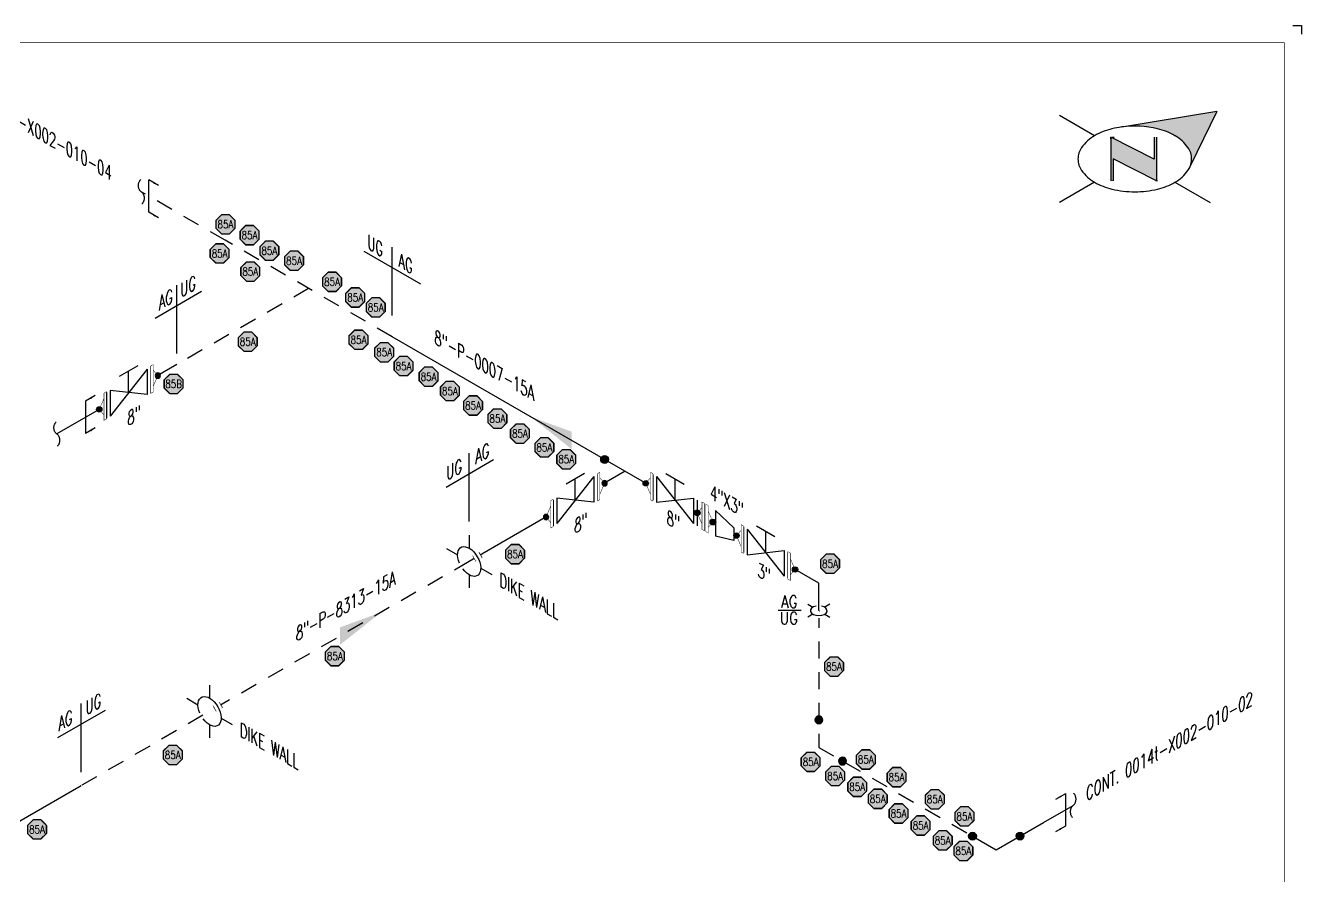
# Model space of a CAD drawing. Header units: inches. Extents: x 0.1 to 17.4, y 0.1 to 11.4.
# Drawn here: x 8.03 to 17.38, y 5.15 to 11.37 of the extents above; entities that cross this region are included whole.
import ezdxf
from ezdxf.enums import TextEntityAlignment as Align

# ---------------------------------------------------------------- set-up
doc = ezdxf.new("R2010")
doc.units = ezdxf.units.IN
doc.header["$MEASUREMENT"] = 0
doc.linetypes.add('HIDDEN2', pattern=[0.1875, 0.125, -0.0625])
for name, color, linetype in [('3', 1, 'Continuous'), ('BORDER', 3, 'Continuous'), ('COMP', 1, 'Continuous'), ('Continuation', 7, 'Continuous'), ('DL', 20, 'Continuous'), ('FITTINGS', 4, 'Continuous'), ('FLOW', 1, 'Continuous'), ('PART_PCML', 7, 'Continuous'), ('PIPE-ANNO', 150, 'HIDDEN2'), ('TEXT', 7, 'Continuous'), ('UNAS.PIPE', 251, 'Continuous'), ('WELD POINTS', 41, 'Continuous'), ('Welds', 7, 'Continuous')]:
    doc.layers.add(name, color=color, linetype=linetype)
doc.layers.add('PIPE', color=7, linetype='Continuous', lineweight=30)
doc.styles.add('PART_Standard', font='romans', dxfattribs={"width": 0.8, "height": 0.09})
doc.styles.add('Richmond', font='arial.ttf')
doc.styles.add('SIMPLEX', font='ROMANS')
doc.dimstyles.new('Richmond', dxfattribs={"dimtxt": 0.18, "dimasz": 0.18, "dimexe": 0.18, "dimexo": 0.0625, "dimgap": 0.09, "dimtad": 0, "dimtih": 1, "dimtoh": 1, "dimdec": 4, "dimzin": 0, "dimdsep": 46, "dimtxsty": 'Richmond', "dimcen": 0.09, "dimadec": 0, "dimazin": 0, "dimtfac": 1, "dimtdec": 4, "dimtofl": 0, "dimtmove": 0, "dimatfit": 3, "dimfxl": 1, "dimtolj": 1, "dimtzin": 0, "dimarcsym": 0})

# ---------------------------------------------------------------- blocks, each defined once
blk = doc.blocks.new('north2')
at = {"layer": 'BORDER'}
for points in [[(-0.706, -0.7673, -0.156851), (-0.679, -0.8512, -0.095667), (-0.6893, -0.9048), (-0.4945, -0.5044), (-1.1905, -0.6173, -0.092194), (-0.9281, -0.6306, -0.072341), (-0.8009, -0.6813, -0.106617)], [(-0.9381, -1.0109), (-0.9364, -1.0092), (-0.9364, -0.6907), (-0.9524, -0.6907), (-0.9524, -0.8533), (-1.2701, -0.6907), (-1.2701, -0.7067), (-1.2701, -1.0118), (-1.254, -1.0118), (-1.254, -0.8492)]]:
    blk.add_hatch(color=7, dxfattribs=at).paths.add_polyline_path(points)
at = {"layer": 'BORDER', "color": 7}
for p, q in [((-1.3895, -0.6813), (-1.6462, -0.5331)), ((-0.4945, -0.5044), (-1.1905, -0.6173)), ((-0.4945, -0.5044), (-0.6893, -0.9048)), ((-1.2701, -0.6907), (-1.2701, -1.0118)), ((-0.9524, -0.8533), (-1.2701, -0.6907)), ((-1.2701, -0.7067), (-1.2701, -0.6907)), ((-1.262, -0.6907), (-1.246, -0.6907)), ((-0.9524, -0.6907), (-0.9524, -0.8533)), ((-0.9364, -0.6907), (-0.9364, -1.0118)), ((-0.9364, -1.0118), (-1.254, -0.8492)), ((-1.254, -0.8492), (-1.254, -1.0118)), ((-1.3895, -1.0211), (-1.6462, -1.1694)), ((-1.2603, -1.0109), (-1.262, -1.0092)), ((-0.9283, -1.0118), (-0.9444, -1.0118)), ((-0.8009, -1.0211), (-0.5441, -1.1694))]:
    blk.add_line(p, q, dxfattribs=at)
for centre, radius, start, end in [((-1.1517, -1.0932), 0.4756, 103.44948, 120), ((-1.0952, -1.3294), 0.7185, 97.62035, 103.44948), ((-1.0952, -1.3294), 0.7185, 76.55052, 97.62035), ((-1.0387, -1.0932), 0.4756, 60, 76.55052), ((-1.2376, -0.9443), 0.3037, 120, 144.34287), ((-0.9527, -0.9443), 0.3037, 35.65713, 60), ((-1.3674, -0.8512), 0.144, 144.34287, 180), ((-0.823, -0.8512), 0.144, 360, 35.65713), ((-1.3674, -0.8512), 0.144, 180, 215.65713), ((-0.823, -0.8512), 0.144, 324.34287, 337.55468), ((-0.823, -0.8512), 0.144, 337.57958, 360), ((-1.2376, -0.7582), 0.3037, 215.65713, 240), ((-1.1517, -0.6093), 0.4756, 240, 256.55052), ((-1.0387, -0.6093), 0.4756, 283.44948, 300), ((-0.9527, -0.7582), 0.3037, 300, 324.34287), ((-1.0952, -0.373), 0.7185, 256.55052, 270), ((-1.0952, -0.373), 0.7185, 270, 283.44948)]:
    blk.add_arc(centre, radius, start, end, dxfattribs=at)
blk = doc.blocks.new('A$C6804a2e5')
blk.add_blockref('north2', (0, 0))
blk = doc.blocks.new('A$C860dd1f6')
at = {"layer": 'PIPE'}
blk.add_blockref('A$C6804a2e5', (0, 0), dxfattribs=at)
blk = doc.blocks.new('Border')
at = {"layer": 'BORDER', "const_width": 0.005}
blk.add_lwpolyline([(0.25, 0.25), (17.25, 0.25), (17.25, 11.25), (0.25, 11.25)], close=True, dxfattribs=at)
blk = doc.blocks.new('1_Cont_30')
at = {"layer": 'Continuation', "style": 'PART_Standard', "oblique": 30, "width": 0.8}
blk.add_attdef('CONT', (0, 0), '', height=0.09, rotation=30, dxfattribs=at)
blk = doc.blocks.new('3_VALVE_FLANGE_GATE_30')
at = {"color": 0, "linetype": 'ByBlock', "lineweight": -2}
blk.add_wipeout([(-0.1624, -0.1875), (-0.1353, -0.1719), (0, 0), (0.1353, -0.0156), (0.1624, 0), (0.1624, 0.1875), (0.1353, 0.1719), (0, 0), (-0.1353, 0.0156), (-0.1624, 0)], dxfattribs=at)
for p, q in [((0.0677, 0.1953), (-0.0677, 0.1172)), ((0.1624, 0.1875), (0.1624, 0)), ((0.1353, 0.1719), (-0.1353, -0.1719)), ((0, 0), (0, 0.1563)), ((0.1353, 0.1719), (0.1353, -0.0156)), ((-0.1624, 0), (-0.1624, -0.1875)), ((-0.1353, 0.0156), (-0.1353, -0.1719)), ((0.1353, -0.0156), (-0.1353, 0.0156))]:
    blk.add_line(p, q, dxfattribs=at)
blk = doc.blocks.new('AM9A04')
at = {"linetype": 'Continuous', "const_width": 0.01}
blk.add_lwpolyline([(0, -0.289), (0, 0.289), (-0.05, 0.318), (-0.05, -0.26)], close=True, dxfattribs=at)
at = {"const_width": 0.01}
blk.add_lwpolyline([(-0.05, -0.144), (-0.15, 0.087), (-0.05, 0.202)], dxfattribs=at)
blk = doc.blocks.new('A09')
at = {"layer": 'Welds'}
h = blk.add_hatch(color=256, dxfattribs=at)
h.dxf.hatch_style = 1
h.paths.add_polyline_path([(-0.03, 0, 1), (0.03, 0, 1)])
blk.add_circle((0, 0), 0.03, dxfattribs=at)
blk = doc.blocks.new('*U52')
blk.add_wipeout([(0.052, -0.03), (0.0173, -0.07), (0.0173, -0.1101), (0, -0.1001), (0, 0.1001), (0.0173, 0.0901), (0.0173, 0.05)]).dxf.layer = 'COMP'
at = {"layer": '3', "xscale": 0.65, "yscale": 0.65, "zscale": 0.65}
blk.add_blockref('A09', (0.052, -0.03), dxfattribs=at)
at = {"layer": 'COMP', "xscale": 0.3466300616258731, "yscale": 0.3466300616258731, "zscale": 0.3466300616258731, "rotation": 180}
blk.add_blockref('AM9A04', (0, 0), dxfattribs=at)
blk = doc.blocks.new('1_Text_330')
at = {"layer": 'TEXT', "style": 'PART_Standard', "oblique": 330, "width": 0.8}
blk.add_attdef('3/4"', (0, 0), '', height=0.09, rotation=330, dxfattribs=at)
blk = doc.blocks.new('2_REDUCER_THREAD_CONCENTRIC_30')
at = {"color": 0, "linetype": 'ByBlock', "lineweight": -2}
blk.add_wipeout([(0.0677, 0.0859), (-0.0677, 0.0547), (-0.0677, -0.1328), (0.0677, -0.0078)], dxfattribs=at)
for p, q in [((0.0677, 0.0859), (-0.0677, 0.0547)), ((-0.0677, -0.1328), (-0.0677, 0.0547)), ((0.0677, -0.0078), (0.0677, 0.0859)), ((0.0677, -0.0078), (-0.0677, -0.1328))]:
    blk.add_line(p, q, dxfattribs=at)
blk = doc.blocks.new('*U44')
blk.add_wipeout([(-0.0234, 0.1133), (-0.0234, 0.0732), (-0.0581, 0.0332), (-0.0234, -0.0469), (-0.0234, -0.0869), (0.0222, -0.1133), (0.0222, -0.0732), (0.0569, -0.0332), (0.0222, 0.0469), (0.0222, 0.0869)])
at = {"linetype": 'Continuous', "const_width": 0.003}
blk.add_lwpolyline([(0.0049, -0.1032), (0.0222, -0.1133), (0.0222, 0.0869), (0.0049, 0.0969)], close=True, dxfattribs=at)
at = {"const_width": 0.003}
blk.add_lwpolyline([(0.0222, 0.0469), (0.0569, -0.0332), (0.0222, -0.0732)], dxfattribs=at)
at = {"xscale": 0.3466300616258731, "yscale": 0.3466300616258731, "zscale": 0.3466300616258731}
blk.add_blockref('AM9A04', (-0.0061, 0.0032), dxfattribs=at)
at = {"layer": 'Welds', "xscale": 0.7, "yscale": 0.7, "zscale": 0.7}
for p in [(-0.0581, 0.0332), (0.0569, -0.0332)]:
    blk.add_blockref('A09', p, dxfattribs=at)
blk = doc.blocks.new('2_WELD_SINGLE_00')
at = {"linetype": 'ByBlock', "lineweight": -2}
h = blk.add_hatch(color=0, dxfattribs=at)
edge = h.paths.add_edge_path()
edge.add_arc((0, 0), 0.0286, 0, 360)
at = {"color": 0, "linetype": 'ByBlock', "lineweight": -2}
blk.add_circle((0, 0), 0.0286, dxfattribs=at)
blk = doc.blocks.new('1_Text_30')
at = {"layer": 'TEXT', "style": 'PART_Standard', "oblique": 30, "width": 0.8}
blk.add_attdef('TEXT', (0, 0), '', height=0.09, rotation=30, dxfattribs=at)
blk = doc.blocks.new('1_BREAK-PIPE_PIPE_00')
at = {"color": 0, "linetype": 'ByBlock', "lineweight": -2}
for centre, major_axis in [((-0.03, 0.092), (0, -0.101)), ((0.03, -0.092), (0, 0.101))]:
    blk.add_ellipse(centre, major_axis=major_axis, ratio=0.711978, start_param=0.427466, end_param=3.141593, dxfattribs=at)
blk = doc.blocks.new('1_Tilde_00')
at = {"layer": 'PIPE-ANNO', "xscale": -0.5000000000000001, "yscale": 0.5, "zscale": 0.5}
blk.add_blockref('1_BREAK-PIPE_PIPE_00', (0, 0), dxfattribs=at)
blk = doc.blocks.new('1_Cont_330')
at = {"layer": 'Continuation', "style": 'PART_Standard', "oblique": 330, "width": 0.8}
blk.add_attdef('CONT.', (0, 0), '', height=0.09, rotation=330, dxfattribs=at)
blk = doc.blocks.new('1_ARROW_FLOW_30')
at = {"color": 0, "linetype": 'ByBlock'}
blk.add_solid([(-0.15, -0.1505), (0.15, 0.0866), (-0.15, -0.0227)], dxfattribs=at)
blk = doc.blocks.new('6_PASS-THROUGH_GRADE_00')
at = {"color": 0, "linetype": 'ByBlock', "lineweight": -2}
for p, q in [((-0.1662, 0.0959), (-0.0846, 0.0489)), ((0.0846, 0.0489), (0.1662, 0.0959)), ((-0.1662, -0.0959), (-0.0846, -0.0489)), ((-0.0241, -0.045), (0, -0.045)), ((-0.0241, -0.0932), (0, -0.0932)), ((0, -0.045), (0, -0.0932)), ((0, -0.045), (0.0241, -0.045)), ((0, -0.0932), (0.0241, -0.0932)), ((0.0846, -0.0489), (0.1662, -0.0959))]:
    blk.add_line(p, q, dxfattribs=at)
blk.add_wipeout([(-0.0241, -0.045), (0.0241, -0.045), (0.0241, -0.0932), (-0.0241, -0.0932)], dxfattribs=at)
blk.add_ellipse((0, 0), major_axis=(-0.1197, 0), ratio=0.57735, start_param=4.915034, end_param=10.792929, dxfattribs=at)
blk = doc.blocks.new('*U41')
at = {"layer": 'PIPE-ANNO', "linetype": 'Continuous'}
for p, q in [((0, 0.1), (0, 0.6)), ((-0.1693, 0.3523), (0.1794, 0.5536))]:
    blk.add_line(p, q, dxfattribs=at)
at = {"layer": 'TEXT', "style": 'PART_Standard', "oblique": 30, "width": 0.8}
blk.add_attdef('SPEC_1_30/30', (-0.1663, 0.3963), '', height=0.09, rotation=30, dxfattribs=at)
blk.add_attdef('SPEC_2_30/30', text='', height=0.09, rotation=30, dxfattribs=at).set_placement((0.1487, 0.5782), align=Align.RIGHT)
blk = doc.blocks.new('AG UG SYMBOL')
blk.add_wipeout([(0, 0), (-0.0315, -0.0546), (0.0315, -0.0546)]).dxf.layer = 'FITTINGS'
at = {"layer": 'FITTINGS', "linetype": 'ByBlock', "lineweight": -2}
for p, q in [((-0.0812, 0.0469), (-0.0433, 0.025)), ((0.0812, 0.0469), (0.0433, 0.025)), ((-0.0433, -0.025), (-0.0812, -0.0469)), ((0.0433, -0.025), (0.0812, -0.0469))]:
    blk.add_line(p, q, dxfattribs=at)
at = {"layer": 'FITTINGS'}
blk.add_ellipse((0, 0), major_axis=(-0.0612, 0), ratio=0.57735, start_param=5.03414, end_param=10.673824, dxfattribs=at)
blk = doc.blocks.new('1_Text_00')
at = {"layer": 'TEXT', "style": 'PART_Standard', "width": 0.8}
blk.add_attdef('TEXT', (-0.062, -0.0144), '', height=0.09, dxfattribs=at)
blk = doc.blocks.new('2_ELBOW_WELD_30')
at = {"linetype": 'ByBlock', "lineweight": -2}
h = blk.add_hatch(color=0, dxfattribs=at)
edge = h.paths.add_edge_path()
edge.add_arc((0.174, 0.1004), 0.0286, 0, 360)
h = blk.add_hatch(color=0, dxfattribs=at)
edge = h.paths.add_edge_path()
edge.add_arc((0, -0.2009), 0.0286, 0, 360)
at = {"color": 0, "linetype": 'ByBlock', "lineweight": -2}
for centre in [(0.174, 0.1004), (0, -0.2009)]:
    blk.add_circle(centre, 0.0286, dxfattribs=at)
blk = doc.blocks.new('PART_PCML')
blk.add_hatch(color=0).paths.add_polyline_path([(-0.0699, -0.029), (-0.029, -0.0699), (0.029, -0.0699), (0.0699, -0.029), (0.0699, 0.029), (0.029, 0.0699), (-0.029, 0.0699), (-0.0699, 0.029)])
at = {"color": 7, "const_width": 0.009}
blk.add_lwpolyline([(-0.0699, 0.029), (-0.029, 0.0699), (0.029, 0.0699), (0.0699, 0.029), (0.0699, -0.029), (0.029, -0.0699), (-0.029, -0.0699), (-0.0699, -0.029), (-0.0699, 0.029), (-0.029, 0.0699)], dxfattribs=at)
at = {"color": 18, "true_color": 0x000000}
blk.add_lwpolyline([(-0.029, 0.0699), (-0.0699, 0.029), (-0.0699, -0.029), (-0.029, -0.0699), (0.029, -0.0699), (0.0699, -0.029), (0.0699, 0.029), (0.029, 0.0699)], close=True, dxfattribs=at)
at = {"color": 7, "true_color": 0xffffff, "style": 'SIMPLEX', "width": 0.8, "flags": 1}
for tag, p in [('CIRCUIT', (-0.0939, 0.0889)), ('DM', (-0.0527, -0.1332)), ('TYPE', (-0.0749, -0.2043))]:
    blk.add_attdef(tag, p, '', height=0.0586, dxfattribs=at)
at = {"color": 7, "true_color": 0xffffff, "style": 'SIMPLEX', "width": 0.8}
blk.add_attdef('DMDISP', text='', height=0.0586, dxfattribs=at).set_placement((0, 0), align=Align.MIDDLE_CENTER)
blk = doc.blocks.new('*U66')
at = {"color": 20, "linetype": 'ByBlock', "ltscale": 0.7}
blk.add_line((0.0541, -0.1498), (0.0541, 0.0873), dxfattribs=at)
for points in [[(0.1257, 0.0459), (0.0541, 0.0873)], [(0.1257, -0.1911), (0.0541, -0.1498)]]:
    blk.add_leader(points, dimstyle='Richmond', override={"dimasz": 0.04, "dimgap": 0.09, "dimtad": 0}, dxfattribs=at)
blk = doc.blocks.new('*U76')
at = {"color": 20, "linetype": 'ByBlock', "ltscale": 0.7}
blk.add_line((-0.0541, 0.1498), (-0.0541, -0.0873), dxfattribs=at)
for points in [[(-0.1257, 0.1911), (-0.0541, 0.1498)], [(-0.1257, -0.0459), (-0.0541, -0.0873)]]:
    blk.add_leader(points, dimstyle='Richmond', override={"dimasz": 0.04, "dimgap": 0.09, "dimtad": 0}, dxfattribs=at)

msp = doc.modelspace()

# ---------------------------------------------------------------- hatches: boundary and pattern name
at = {"layer": 'UNAS.PIPE'}
h = msp.add_hatch(color=256, dxfattribs=at)
edge = h.paths.add_edge_path()
edge.add_arc((14.9666, 5.4449), 0.0286, 60, 420, ccw=False)
h = msp.add_hatch(color=256, dxfattribs=at)
edge = h.paths.add_edge_path()
edge.add_arc((15.3145, 5.4449), 0.0286, 60, 420, ccw=False)

# ---------------------------------------------------------------- linework, layer by layer
for p, q in [((17.3125, 11.375), (17.375, 11.375)), ((17.375, 11.375), (17.375, 11.3125))]:
    msp.add_line(p, q)
at = {"layer": 'PIPE', "linetype": 'HIDDEN2'}
for p, q in [((10.7178, 9.0988), (9.4962, 9.8041)), ((10.107, 9.4514), (9.1418, 8.8942)), ((11.2819, 7.4543), (8.4409, 5.814)), ((13.8415, 7.0944), (13.8415, 6.0944)), ((13.8415, 6.0944), (14.9666, 5.4449))]:
    msp.add_line(p, q, dxfattribs=at)
at = {"layer": 'PIPE'}
for p, q in [((13.8415, 7.2953), (10.7178, 9.0988)), ((9.1418, 8.8942), (9.0028, 8.8139)), ((12.424, 8.1137), (11.2819, 7.4543)), ((13.8415, 7.0944), (13.8415, 7.2953)), ((8.4409, 5.814), (7.7011, 5.3869))]:
    msp.add_line(p, q, dxfattribs=at)
at = {"layer": 'PIPE-ANNO', "linetype": 'Continuous'}
for p, q in [((10.929, 9.482), (10.5144, 9.7214)), ((10.7178, 9.254), (10.7178, 9.754)), ((9.1418, 8.9763), (9.1418, 9.4763)), ((8.9842, 9.2354), (9.3225, 9.4306))]:
    msp.add_line(p, q, dxfattribs=at)
at = {"layer": 'TEXT'}
msp.add_line((13.5433, 7.0989), (13.7123, 7.0989), dxfattribs=at)
at = {"layer": 'UNAS.PIPE', "linetype": 'HIDDEN2'}
msp.add_line((9.4962, 9.8041), (8.882, 10.1587), dxfattribs=at)
at = {"layer": 'UNAS.PIPE'}
for p, q in [((15.487, 5.5444), (15.7035, 5.6694)), ((15.1405, 5.3444), (15.487, 5.5444)), ((14.9666, 5.4449), (15.1405, 5.3444))]:
    msp.add_line(p, q, dxfattribs=at)
for centre in [(14.9666, 5.4449), (15.3145, 5.4449)]:
    msp.add_circle(centre, 0.0286, dxfattribs=at)

# ---------------------------------------------------------------- block references
msp.add_blockref('1_Tilde_00', (8.2634, 8.387))
at = {"layer": 'BORDER'}
for name, p in [('Border', (0, 0)), ('A$C860dd1f6', (17.25, 11.25))]:
    msp.add_blockref(name, p, dxfattribs=at)
at = {"layer": 'Continuation'}
for name, p, values in [('1_Cont_330', (7.4437, 10.9429), {'CONT.': 'CONT. 0014t-X002-010-04'}), ('1_Cont_30', (15.7976, 5.6994), {'CONT': 'CONT. 0014t-X002-010-02'})]:
    msp.add_blockref(name, p, dxfattribs=at).add_auto_attribs(values)
at = {"layer": 'DL'}
msp.add_blockref('*U66', (8.882, 10.1587), dxfattribs=at)
at = {"layer": 'DL', "xscale": -1}
msp.add_blockref('*U66', (15.7035, 5.6694), dxfattribs=at)
at = {"layer": 'FLOW', "xscale": -1}
msp.add_blockref('1_ARROW_FLOW_30', (11.8829, 8.4261), dxfattribs=at)
at = {"layer": 'FLOW'}
msp.add_blockref('1_ARROW_FLOW_30', (10.4865, 6.995), dxfattribs=at)
at = {"layer": 'PART_PCML', "color": 13}
for p in [(9.4983, 9.9207), (9.6744, 9.8414), (9.4555, 9.7077), (9.8194, 9.7278), (10.0002, 9.6543), (9.6799, 9.575), (10.2783, 9.4999), (10.4478, 9.3855), (10.598, 9.3131), (9.6613, 9.062), (10.4723, 9.0761), (10.6601, 8.9846), (10.802, 8.8839), (10.9853, 8.8061), (11.141, 8.7008), (11.3105, 8.5955), (11.4891, 8.4994), (11.654, 8.3896), (11.8326, 8.2889), (11.6179, 7.5078), (13.9242, 7.4376), (10.2988, 6.7618), (13.9529, 6.6851), (9.1125, 6.0387), (14.1859, 6.0059), (13.7819, 5.988), (13.9614, 5.8847), (14.4108, 5.876), (14.1228, 5.8055), (14.2728, 5.7178), (14.6907, 5.7145), (14.4256, 5.6103), (14.9079, 5.589), (8.1186, 5.4941), (14.587, 5.5226), (14.7485, 5.4138), (14.8999, 5.3367)]:
    msp.add_blockref('PART_PCML', p, dxfattribs=at).add_auto_attribs({'DMDISP': '85A'})
at = {"layer": 'PIPE-ANNO'}
msp.add_blockref('1_Tilde_00', (8.882, 10.1587), dxfattribs=at)
for p, values in [((11.2819, 7.6461), {'SPEC_1_30/30': 'UG', 'SPEC_2_30/30': 'AG'}), ((8.4409, 5.814), {'SPEC_1_30/30': 'AG', 'SPEC_2_30/30': 'UG'})]:
    msp.add_blockref('*U41', p, dxfattribs=at).add_auto_attribs(values)
at = {"layer": 'PIPE-ANNO', "xscale": -1}
msp.add_blockref('1_Tilde_00', (15.7035, 5.6694), dxfattribs=at)
at = {"layer": 'TEXT'}
ref = msp.add_blockref('1_Text_330', (10.5357, 9.745), dxfattribs=dict(at, rotation=180))
ref.add_attrib('3/4"', 'UG ', (10.5357, 9.745), dxfattribs={"height": 0.09, "rotation": 330, "style": 'PART_Standard', "oblique": 330, "width": 0.8})
ref = msp.add_blockref('1_Text_330', (10.7638, 9.6133), dxfattribs=dict(at, rotation=180))
ref.add_attrib('3/4"', 'AG', (10.7638, 9.6133), dxfattribs={"height": 0.09, "rotation": 330, "style": 'PART_Standard', "oblique": 330, "width": 0.8})
for name, p, values in [('1_Text_30', (9.1675, 9.3814), {'TEXT': 'UG '}), ('1_Text_30', (9.009, 9.2899), {'TEXT': 'AG'}), ('1_Text_330', (11.0278, 9.049), {'3/4"': '8"-P-0007-15A'}), ('1_Text_30', (10.0137, 6.8672), {'TEXT': '8"-P-8313-15A'}), ('1_Text_330', (11.5032, 7.2744), {'3/4"': 'DIKE WALL'}), ('1_Text_00', (13.6278, 7.1289), {'TEXT': 'AG'}), ('1_Text_00', (13.6183, 7.0089), {'TEXT': 'UG'}), ('1_Text_330', (9.6029, 6.1772), {'3/4"': 'DIKE WALL'})]:
    msp.add_blockref(name, p, dxfattribs=at).add_auto_attribs(values)
at = {"layer": 'WELD POINTS', "rotation": 180}
msp.add_blockref('2_WELD_SINGLE_00', (12.2734, 8.2007), dxfattribs=at)
at = {"layer": 'WELD POINTS', "xscale": -1, "rotation": 180}
msp.add_blockref('2_ELBOW_WELD_30', (13.8415, 6.0944), dxfattribs=at)

# ---------------------------------------------------------------- next in the draw order: block references
at = {"layer": 'FITTINGS'}
for name, p in [('3_VALVE_FLANGE_GATE_30', (8.7884, 8.6902)), ('3_VALVE_FLANGE_GATE_30', (12.059, 7.9029)), ('AG UG SYMBOL', (13.8415, 7.0944))]:
    msp.add_blockref(name, p, dxfattribs=at)
at = {"layer": 'FITTINGS', "xscale": -1}
for p in [(12.7891, 7.9029), (13.4532, 7.5195)]:
    msp.add_blockref('3_VALVE_FLANGE_GATE_30', p, dxfattribs=at)
at = {"layer": 'FITTINGS', "yscale": -1}
msp.add_blockref('2_REDUCER_THREAD_CONCENTRIC_30', (13.1524, 7.6932), dxfattribs=at)
at = {"layer": 'PIPE', "yscale": -1, "rotation": 299.9999999999999}
for p in [(11.2819, 7.4543), (9.3815, 6.3571)]:
    msp.add_blockref('6_PASS-THROUGH_GRADE_00', p, dxfattribs=at)

# ---------------------------------------------------------------- next in the draw order: block references
at = {"layer": 'COMP', "ltscale": 0.65, "xscale": -1, "rotation": 180}
for p in [(8.9508, 8.7839), (12.2214, 7.9967)]:
    msp.add_blockref('*U52', p, dxfattribs=at)
at = {"layer": 'COMP', "ltscale": 0.65, "rotation": 180}
for p in [(12.6267, 7.9967), (13.2908, 7.6133)]:
    msp.add_blockref('*U52', p, dxfattribs=at)
at = {"layer": 'COMP', "ltscale": 0.65, "xscale": -1}
msp.add_blockref('*U52', (11.8966, 7.8092), dxfattribs=at)
at = {"layer": 'COMP'}
msp.add_blockref('*U44', (13.0096, 7.776), dxfattribs=at)
at = {"layer": 'COMP', "ltscale": 0.65}
msp.add_blockref('*U52', (13.6155, 7.4258), dxfattribs=at)
at = {"layer": 'PART_PCML', "color": 13}
msp.add_blockref('PART_PCML', (11.9929, 8.2019), dxfattribs=at).add_auto_attribs({'DMDISP': '85A'})
at = {"layer": 'TEXT'}
for name, p, values in [('1_Text_30', (8.7806, 8.443), {'TEXT': '8"'}), ('1_Text_30', (12.0511, 7.6558), {'TEXT': '8"'}), ('1_Text_330', (12.7287, 7.7302), {'3/4"': '8"'}), ('1_Text_330', (13.3928, 7.3468), {'3/4"': '3"'})]:
    msp.add_blockref(name, p, dxfattribs=at).add_auto_attribs(values)

# ---------------------------------------------------------------- next in the draw order: wipeouts: each hides what was drawn before it
msp.add_wipeout([(8.5741, 8.5664), (8.6087, 8.5264), (8.6087, 8.4864), (8.6261, 8.4964), (8.6261, 8.6965), (8.6087, 8.6865), (8.6087, 8.6465)]).dxf.layer = 'UNAS.PIPE'

# ---------------------------------------------------------------- next in the draw order: hatches: boundary and pattern name
at = {"layer": 'UNAS.PIPE'}
h = msp.add_hatch(color=256, dxfattribs=at)
h.dxf.hatch_style = 1
h.paths.add_polyline_path([(8.5546, 8.5664, 1), (8.5936, 8.5664, 1)])

# ---------------------------------------------------------------- next in the draw order: linework, layer by layer
msp.add_line((8.5741, 8.5664), (8.2634, 8.387), dxfattribs=at)
at = {"layer": 'UNAS.PIPE', "linetype": 'Continuous', "const_width": 0.00347}
msp.add_lwpolyline([(8.6261, 8.6965), (8.6261, 8.4964), (8.6087, 8.4864), (8.6087, 8.6865)], close=True, dxfattribs=at)
at = {"layer": 'UNAS.PIPE', "const_width": 0.00347}
msp.add_lwpolyline([(8.6087, 8.6465), (8.5741, 8.5664), (8.6087, 8.5264)], dxfattribs=at)
at = {"layer": 'UNAS.PIPE'}
msp.add_circle((8.5741, 8.5664), 0.0195, dxfattribs=at)

# ---------------------------------------------------------------- next in the draw order: block references
at = {"layer": 'DL', "xscale": -1}
msp.add_blockref('*U76', (8.4187, 8.4767), dxfattribs=at)
at = {"layer": 'PART_PCML', "color": 13}
msp.add_blockref('PART_PCML', (9.1188, 8.753), dxfattribs=at).add_auto_attribs({'DMDISP': '85B'})
at = {"layer": 'TEXT'}
msp.add_blockref('1_Text_330', (13.0453, 7.9161), dxfattribs=at).add_auto_attribs({'3/4"': '4"X3"'})

doc.saveas('drawing.dxf')
